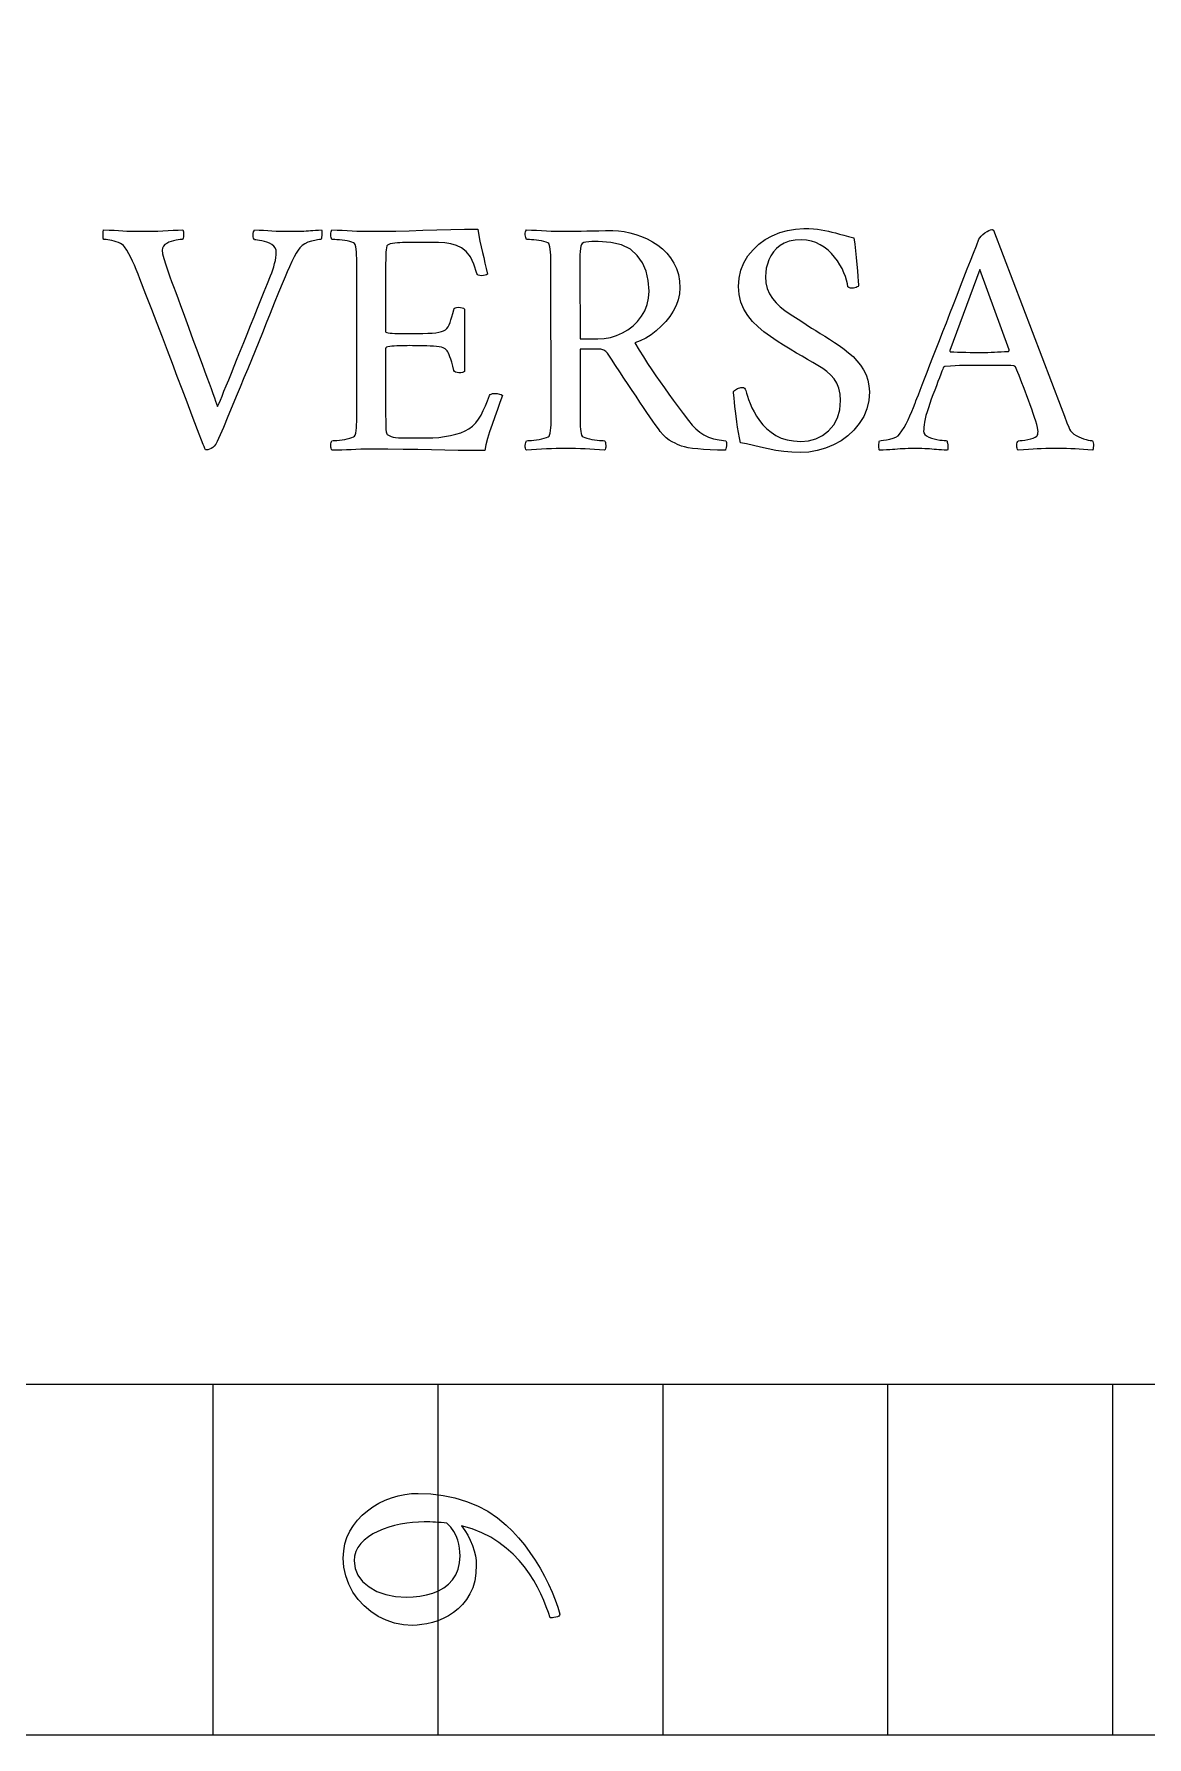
# Model space of a CAD drawing. Header units: millimetres. Extents: x -36.5 to 36.5, y -36.5 to 45.4.
# Drawn here: x -10.77 to -1.57, y -22.3 to -8.23 of the extents above; entities that cross this region are included whole.
import ezdxf

# ---------------------------------------------------------------- set-up
doc = ezdxf.new("R2010")
doc.units = ezdxf.units.MM
for name, color, linetype in [('CUT_OUTER', 1, 'Continuous'), ('ENGRAVE', 7, 'Continuous'), ('TEXT', 5, 'Continuous')]:
    doc.layers.add(name, color=color, linetype=linetype)

msp = doc.modelspace()

# ---------------------------------------------------------------- linework, layer by layer
at = {"layer": 'CUT_OUTER'}
msp.add_arc((0.0001, -0.0001), 36.4999, 179.09243, 4.21888, dxfattribs=at)
at = {"layer": 'ENGRAVE'}
for points in [[(-22.2836, 0), (-22.2836, -22.2836), (22.2836, -22.2836), (22.2836, 0)], [(-19.3867, 0), (-19.3867, -19.3867), (19.3867, -19.3867), (19.3867, 0)], [(-9.2848, -22.2836), (-9.2848, -19.3867)], [(-7.4279, -22.2836), (-7.4279, -19.3867)], [(-5.5709, -22.2836), (-5.5709, -19.3867)], [(-3.7139, -22.2836), (-3.7139, -19.3867)], [(-1.857, -22.2836), (-1.857, -19.3867)]]:
    msp.add_lwpolyline(points, dxfattribs=at)
for radius in [35.77, 35.77, 34.72, 32.77, 32.77]:
    msp.add_circle((0, 0), radius, dxfattribs=at)
at = {"layer": 'TEXT'}
for points in [[(-4.408, -9.841), (-4.3664, -9.8416), (-4.3284, -9.8435), (-4.2942, -9.8465), (-4.2636, -9.8508), (-4.2347, -9.8562), (-4.2054, -9.8624), (-4.1758, -9.8695), (-4.1459, -9.8775), (-4.1139, -9.8862), (-4.0782, -9.8957), (-4.0389, -9.9058), (-3.9959, -9.9167), (-3.9879, -9.9704), (-3.9808, -10.025), (-3.9746, -10.0804), (-3.9692, -10.1368), (-3.9648, -10.19), (-3.9612, -10.2359), (-3.9585, -10.2748), (-3.9566, -10.3064), (-3.9568, -10.313), (-3.9601, -10.3186), (-3.9666, -10.3235), (-3.9763, -10.3274), (-3.9869, -10.3305), (-3.9966, -10.3327), (-4.0052, -10.334), (-4.0127, -10.3344), (-4.022, -10.3337), (-4.0302, -10.3316), (-4.0374, -10.3281), (-4.0435, -10.3232), (-4.0477, -10.2969), (-4.0548, -10.2685), (-4.0646, -10.238), (-4.0772, -10.2055), (-4.0925, -10.1722), (-4.1105, -10.1396), (-4.1311, -10.1077), (-4.1543, -10.0765), (-4.18, -10.047), (-4.2082, -10.0201), (-4.2389, -9.9958), (-4.272, -9.9742), (-4.3075, -9.9564), (-4.3453, -9.9437), (-4.3853, -9.9361), (-4.4276, -9.9335), (-4.4807, -9.9365), (-4.5278, -9.9454), (-4.569, -9.9603), (-4.6042, -9.9812), (-4.6342, -10.0064), (-4.6596, -10.0344), (-4.6804, -10.0653), (-4.6967, -10.0989), (-4.709, -10.1338), (-4.7178, -10.1683), (-4.723, -10.2025), (-4.7248, -10.2363), (-4.7212, -10.2887), (-4.7104, -10.3365), (-4.6924, -10.3798), (-4.6673, -10.4185), (-4.6366, -10.4539), (-4.6021, -10.4872), (-4.5637, -10.5184), (-4.5215, -10.5475), (-4.4773, -10.5757), (-4.4329, -10.6042), (-4.3883, -10.6332), (-4.3435, -10.6624), (-4.309, -10.684), (-4.2727, -10.7066), (-4.2347, -10.7302), (-4.1949, -10.7549), (-4.1546, -10.7809), (-4.115, -10.8082), (-4.0761, -10.8369), (-4.0379, -10.8671), (-4.0018, -10.899), (-3.9692, -10.9333), (-3.9402, -10.9698), (-3.9146, -11.0086), (-3.8937, -11.0499), (-3.8788, -11.0938), (-3.8699, -11.1403), (-3.8669, -11.1895), (-3.8721, -11.2616), (-3.8876, -11.3293), (-3.9134, -11.3926), (-3.9496, -11.4516), (-3.994, -11.5052), (-4.0442, -11.5525), (-4.1005, -11.5935), (-4.1627, -11.6282), (-4.2288, -11.6558), (-4.2969, -11.6755), (-4.3669, -11.6873), (-4.4388, -11.6913), (-4.5069, -11.6893), (-4.5737, -11.6836), (-4.6394, -11.6739), (-4.7037, -11.6604), (-4.7659, -11.6457), (-4.8246, -11.6324), (-4.8801, -11.6205), (-4.9322, -11.61), (-4.9404, -11.5686), (-4.948, -11.5259), (-4.9551, -11.4817), (-4.9617, -11.4362), (-4.9676, -11.3913), (-4.9729, -11.3493), (-4.9774, -11.31), (-4.9813, -11.2736), (-4.9843, -11.2418), (-4.9865, -11.2168), (-4.9879, -11.1984), (-4.9883, -11.1867), (-4.981, -11.1799), (-4.9732, -11.1737), (-4.9649, -11.168), (-4.9561, -11.1628), (-4.9469, -11.1585), (-4.9375, -11.1555), (-4.9279, -11.1536), (-4.9182, -11.153), (-4.9068, -11.1546), (-4.8979, -11.1593), (-4.8914, -11.1672), (-4.8874, -11.1782), (-4.882, -11.1997), (-4.8744, -11.2249), (-4.8645, -11.2537), (-4.8523, -11.2862), (-4.8374, -11.3208), (-4.8194, -11.3559), (-4.7982, -11.3916), (-4.7738, -11.4277), (-4.746, -11.4627), (-4.7143, -11.4947), (-4.6787, -11.5237), (-4.6393, -11.5497), (-4.5954, -11.5712), (-4.5464, -11.5865), (-4.4923, -11.5957), (-4.4332, -11.5988), (-4.3694, -11.5932), (-4.3099, -11.5767), (-4.2545, -11.5491), (-4.2033, -11.5104), (-4.1604, -11.4618), (-4.1297, -11.4043), (-4.1113, -11.3378), (-4.1052, -11.2623), (-4.1085, -11.208), (-4.1182, -11.16), (-4.1344, -11.1183), (-4.1571, -11.0829), (-4.1849, -11.0517), (-4.2167, -11.0227), (-4.2522, -10.9957), (-4.2916, -10.9708), (-4.3338, -10.9466), (-4.3775, -10.9217), (-4.4228, -10.8962), (-4.4697, -10.8699), (-4.522, -10.8382), (-4.5751, -10.805), (-4.6292, -10.7703), (-4.6841, -10.7339), (-4.7373, -10.6951), (-4.7861, -10.653), (-4.8305, -10.6075), (-4.8705, -10.5587), (-4.9037, -10.5059), (-4.9273, -10.4487), (-4.9415, -10.3868), (-4.9462, -10.3204), (-4.9414, -10.2499), (-4.927, -10.1841), (-4.9029, -10.123), (-4.8691, -10.0667), (-4.8277, -10.0158), (-4.7805, -9.971), (-4.7275, -9.9324), (-4.6687, -9.8999), (-4.6062, -9.8741), (-4.5418, -9.8557), (-4.4758, -9.8447), (-4.408, -9.841)], [(-9.8747, -9.8634), (-9.8301, -9.8632), (-9.7863, -9.8624), (-9.7432, -9.8611), (-9.7008, -9.8592), (-9.659, -9.8572), (-9.6174, -9.8554), (-9.5763, -9.8537), (-9.5354, -9.8522), (-9.5331, -9.8591), (-9.5316, -9.8687), (-9.531, -9.8809), (-9.5312, -9.8957), (-9.5324, -9.91), (-9.5344, -9.9206), (-9.5373, -9.9275), (-9.541, -9.9307), (-9.5485, -9.9312), (-9.5596, -9.9325), (-9.5744, -9.9347), (-9.5929, -9.9377), (-9.613, -9.9419), (-9.6325, -9.9475), (-9.6515, -9.9546), (-9.67, -9.963), (-9.6859, -9.9734), (-9.6973, -9.9864), (-9.7042, -10.0021), (-9.7064, -10.0204), (-9.7033, -10.0488), (-9.6938, -10.0891), (-9.6781, -10.1413), (-9.656, -10.2055), (-9.6438, -10.2388), (-9.6297, -10.2773), (-9.6137, -10.3208), (-9.5957, -10.3695), (-9.5764, -10.4219), (-9.5561, -10.477), (-9.535, -10.5348), (-9.513, -10.5951), (-9.4905, -10.6568), (-9.4678, -10.7185), (-9.4449, -10.7802), (-9.4219, -10.8418), (-9.3993, -10.9023), (-9.3777, -10.9603), (-9.3572, -11.0158), (-9.3378, -11.0689), (-9.3198, -11.1184), (-9.3035, -11.1632), (-9.2889, -11.2032), (-9.2761, -11.2385), (-9.2655, -11.2677), (-9.2576, -11.2893), (-9.2522, -11.3034), (-9.2495, -11.31), (-9.2451, -11.3005), (-9.2376, -11.283), (-9.2269, -11.2577), (-9.213, -11.2245), (-9.1967, -11.1848), (-9.1784, -11.14), (-9.1581, -11.0902), (-9.136, -11.0353), (-9.1122, -10.9763), (-9.0872, -10.9144), (-9.061, -10.8495), (-9.0336, -10.7816), (-9.0055, -10.7119), (-8.9772, -10.6417), (-8.9487, -10.571), (-8.9201, -10.4998), (-8.8918, -10.4294), (-8.8644, -10.361), (-8.8378, -10.2948), (-8.8122, -10.2307), (-8.8027, -10.2065), (-8.7939, -10.1816), (-8.7859, -10.156), (-8.7785, -10.1298), (-8.7724, -10.1042), (-8.768, -10.0807), (-8.7654, -10.0593), (-8.7645, -10.0401), (-8.7669, -10.019), (-8.774, -10.0008), (-8.7858, -9.9854), (-8.8023, -9.9728), (-8.8216, -9.9624), (-8.8416, -9.9539), (-8.8623, -9.947), (-8.8836, -9.9419), (-8.9037, -9.9383), (-8.9204, -9.9356), (-8.9338, -9.9341), (-8.9439, -9.9335), (-8.9488, -9.9291), (-8.9523, -9.9213), (-8.9544, -9.9101), (-8.9551, -9.8957), (-8.9544, -9.8809), (-8.9523, -9.8687), (-8.9488, -9.8591), (-8.9439, -9.8522), (-8.9066, -9.8537), (-8.8703, -9.8554), (-8.8351, -9.8572), (-8.8009, -9.8592), (-8.7668, -9.8611), (-8.7316, -9.8624), (-8.6953, -9.8632), (-8.658, -9.8634), (-8.6274, -9.8634), (-8.6001, -9.8631), (-8.5762, -9.8627), (-8.5556, -9.862), (-8.5368, -9.8613), (-8.5181, -9.8603), (-8.4997, -9.8591), (-8.4814, -9.8578), (-8.4621, -9.8564), (-8.4407, -9.855), (-8.4172, -9.8536), (-8.3916, -9.8522), (-8.3894, -9.8592), (-8.3881, -9.869), (-8.388, -9.8817), (-8.3888, -9.8971), (-8.3904, -9.9118), (-8.3923, -9.9223), (-8.3946, -9.9286), (-8.3973, -9.9307), (-8.4084, -9.9316), (-8.4249, -9.9342), (-8.4469, -9.9386), (-8.4743, -9.9447), (-8.503, -9.9535), (-8.5287, -9.9658), (-8.5514, -9.9815), (-8.5711, -10.0008), (-8.5846, -10.0184), (-8.6001, -10.0432), (-8.6176, -10.0752), (-8.6369, -10.1143), (-8.6567, -10.1567), (-8.6751, -10.1981), (-8.6924, -10.2387), (-8.7084, -10.2783), (-8.7455, -10.3703), (-8.781, -10.4585), (-8.8149, -10.5427), (-8.8472, -10.6232), (-8.8786, -10.701), (-8.9096, -10.7774), (-8.9402, -10.8523), (-8.9706, -10.9259), (-9.001, -10.9995), (-9.0319, -11.0745), (-9.0633, -11.1509), (-9.0953, -11.2287), (-9.1286, -11.3093), (-9.164, -11.3941), (-9.2015, -11.4831), (-9.2411, -11.5763), (-9.2526, -11.6009), (-9.2646, -11.6212), (-9.2771, -11.6373), (-9.2901, -11.6492), (-9.3035, -11.6578), (-9.3171, -11.6639), (-9.3309, -11.6676), (-9.3448, -11.6688), (-9.3488, -11.6677), (-9.3525, -11.6643), (-9.3558, -11.6586), (-9.3588, -11.6506), (-9.3616, -11.6421), (-9.3644, -11.6349), (-9.3672, -11.6288), (-9.37, -11.624), (-9.4155, -11.5041), (-9.4594, -11.3882), (-9.5017, -11.2763), (-9.5424, -11.1684), (-9.5826, -11.0622), (-9.623, -10.955), (-9.6639, -10.847), (-9.705, -10.7381), (-9.7477, -10.626), (-9.793, -10.5082), (-9.8409, -10.3849), (-9.8915, -10.2559), (-9.9068, -10.2163), (-9.922, -10.1788), (-9.9369, -10.1434), (-9.9517, -10.1101), (-9.9669, -10.0786), (-9.9829, -10.0485), (-9.9998, -10.0197), (-10.0176, -9.9924), (-10.026, -9.9817), (-10.0373, -9.9721), (-10.0513, -9.9635), (-10.0681, -9.956), (-10.0862, -9.9495), (-10.1042, -9.944), (-10.122, -9.9397), (-10.1396, -9.9363), (-10.156, -9.9339), (-10.1701, -9.9321), (-10.1819, -9.9311), (-10.1914, -9.9307), (-10.1927, -9.9284), (-10.1935, -9.9213), (-10.1941, -9.9094), (-10.1942, -9.8929), (-10.1941, -9.8761), (-10.1935, -9.8638), (-10.1927, -9.8558), (-10.1914, -9.8522), (-10.1458, -9.8537), (-10.1042, -9.8554), (-10.0666, -9.8572), (-10.033, -9.8592), (-9.9995, -9.8611), (-9.9619, -9.8624), (-9.9203, -9.8632), (-9.8747, -9.8634)], [(-7.9795, -9.8634), (-7.8804, -9.8629), (-7.7763, -9.8613), (-7.6673, -9.8587), (-7.5534, -9.855), (-7.4378, -9.8514), (-7.3235, -9.8487), (-7.2107, -9.8471), (-7.0993, -9.8466), (-7.0917, -9.8974), (-7.0831, -9.9461), (-7.0735, -9.9927), (-7.0628, -10.0373), (-7.0518, -10.0811), (-7.0411, -10.1256), (-7.0308, -10.1708), (-7.0208, -10.2167), (-7.029, -10.2228), (-7.0397, -10.2272), (-7.0528, -10.2298), (-7.0684, -10.2307), (-7.0845, -10.2295), (-7.0965, -10.2258), (-7.1042, -10.2196), (-7.1077, -10.2111), (-7.1324, -10.1359), (-7.1616, -10.0758), (-7.1955, -10.0308), (-7.2338, -10.0008), (-7.2762, -9.9812), (-7.3221, -9.9672), (-7.3715, -9.9588), (-7.4245, -9.956), (-7.66, -9.956), (-7.6701, -9.956), (-7.6838, -9.9563), (-7.701, -9.9567), (-7.7216, -9.9574), (-7.7437, -9.9583), (-7.7651, -9.9598), (-7.7858, -9.9618), (-7.8057, -9.9644), (-7.8233, -9.9677), (-7.8366, -9.9721), (-7.8457, -9.9775), (-7.8506, -9.984), (-7.8544, -9.9991), (-7.8572, -10.0162), (-7.8593, -10.0355), (-7.8604, -10.0569), (-7.861, -10.0795), (-7.8614, -10.1024), (-7.8617, -10.1257), (-7.8618, -10.1494), (-7.8618, -10.1587), (-7.8618, -10.1669), (-7.8618, -10.1741), (-7.8618, -10.1802), (-7.8618, -10.6904), (-7.8595, -10.6955), (-7.8527, -10.6996), (-7.8413, -10.7025), (-7.8254, -10.7045), (-7.8066, -10.7057), (-7.7868, -10.7066), (-7.766, -10.7071), (-7.7441, -10.7073), (-7.6011, -10.7073), (-7.5547, -10.7069), (-7.5138, -10.7059), (-7.4783, -10.7041), (-7.4483, -10.7017), (-7.4228, -10.698), (-7.401, -10.6926), (-7.3829, -10.6854), (-7.3684, -10.6764), (-7.3565, -10.6654), (-7.346, -10.6519), (-7.3369, -10.636), (-7.3291, -10.6176), (-7.322, -10.5962), (-7.3144, -10.5713), (-7.3065, -10.5429), (-7.2983, -10.511), (-7.2948, -10.5024), (-7.2871, -10.4963), (-7.2752, -10.4926), (-7.2591, -10.4914), (-7.2435, -10.4923), (-7.2303, -10.4949), (-7.2196, -10.4993), (-7.2114, -10.5054), (-7.2114, -11.0213), (-7.2184, -11.0262), (-7.2282, -11.0297), (-7.2408, -11.0318), (-7.2563, -11.0325), (-7.2715, -11.0312), (-7.2836, -11.0276), (-7.2925, -11.0214), (-7.2983, -11.0128), (-7.3077, -10.9763), (-7.3162, -10.9452), (-7.3238, -10.9195), (-7.3305, -10.8993), (-7.3367, -10.8832), (-7.3425, -10.8699), (-7.3479, -10.8594), (-7.353, -10.8516), (-7.3581, -10.8456), (-7.3638, -10.8401), (-7.3701, -10.8351), (-7.3768, -10.8306), (-7.3861, -10.8255), (-7.3999, -10.8212), (-7.4183, -10.8177), (-7.4413, -10.8152), (-7.4671, -10.8133), (-7.4942, -10.8117), (-7.5225, -10.8105), (-7.552, -10.8096), (-7.5817, -10.809), (-7.6105, -10.8085), (-7.6385, -10.8083), (-7.6656, -10.8082), (-7.6844, -10.8083), (-7.7045, -10.8085), (-7.7257, -10.809), (-7.7483, -10.8096), (-7.7706, -10.8105), (-7.7914, -10.8117), (-7.8105, -10.8133), (-7.8282, -10.8152), (-7.8429, -10.8179), (-7.8534, -10.8219), (-7.8597, -10.827), (-7.8618, -10.8334), (-7.8618, -11.3549), (-7.8618, -11.358), (-7.8618, -11.3619), (-7.8618, -11.3664), (-7.8618, -11.3717), (-7.8617, -11.3927), (-7.8614, -11.4165), (-7.861, -11.4432), (-7.8604, -11.4726), (-7.8591, -11.5001), (-7.8565, -11.521), (-7.8528, -11.5352), (-7.8478, -11.5427), (-7.833, -11.5515), (-7.8166, -11.5585), (-7.7986, -11.5635), (-7.7791, -11.5665), (-7.7559, -11.5684), (-7.7269, -11.5697), (-7.6921, -11.5705), (-7.6515, -11.5707), (-7.5198, -11.5707), (-7.4709, -11.5695), (-7.4224, -11.5658), (-7.3742, -11.5597), (-7.3263, -11.5511), (-7.2811, -11.5402), (-7.2408, -11.5273), (-7.2054, -11.5122), (-7.175, -11.495), (-7.1445, -11.4732), (-7.1175, -11.447), (-7.094, -11.4164), (-7.074, -11.3815), (-7.056, -11.3436), (-7.0383, -11.304), (-7.0209, -11.263), (-7.004, -11.2203), (-6.9994, -11.2129), (-6.9913, -11.2077), (-6.9798, -11.2045), (-6.9647, -11.2035), (-6.9416, -11.2045), (-6.9227, -11.2077), (-6.9079, -11.2129), (-6.8974, -11.2203), (-6.9175, -11.2772), (-6.9384, -11.3359), (-6.9602, -11.3964), (-6.9829, -11.4586), (-7.004, -11.5194), (-7.0211, -11.5756), (-7.0342, -11.6273), (-7.0432, -11.6744), (-7.1538, -11.6741), (-7.264, -11.673), (-7.3738, -11.6713), (-7.4833, -11.6688), (-7.5962, -11.6664), (-7.716, -11.6646), (-7.8429, -11.6636), (-7.9767, -11.6632), (-8.0232, -11.6635), (-8.0671, -11.6643), (-8.1087, -11.6656), (-8.1477, -11.6674), (-8.1859, -11.6693), (-8.2248, -11.6706), (-8.2644, -11.6714), (-8.3047, -11.6716), (-8.3096, -11.665), (-8.3128, -11.6562), (-8.3145, -11.6454), (-8.3146, -11.6324), (-8.3134, -11.6194), (-8.3114, -11.6086), (-8.3085, -11.5998), (-8.3047, -11.5932), (-8.2946, -11.5929), (-8.2809, -11.5921), (-8.2637, -11.5908), (-8.2431, -11.5889), (-8.2209, -11.5864), (-8.1993, -11.583), (-8.1781, -11.5787), (-8.1576, -11.5735), (-8.1396, -11.5677), (-8.1264, -11.5616), (-8.1179, -11.5551), (-8.1141, -11.5483), (-8.1091, -11.5302), (-8.1053, -11.5097), (-8.1028, -11.4868), (-8.1015, -11.4614), (-8.1009, -11.4342), (-8.1004, -11.406), (-8.1002, -11.3768), (-8.1001, -11.3464), (-8.1001, -10.1774), (-8.1002, -10.147), (-8.1004, -10.1175), (-8.1009, -10.0889), (-8.1015, -10.0611), (-8.1028, -10.0351), (-8.1053, -10.0117), (-8.1091, -9.9909), (-8.1141, -9.9728), (-8.1179, -9.9649), (-8.1264, -9.9581), (-8.1396, -9.9523), (-8.1576, -9.9475), (-8.1781, -9.9436), (-8.1993, -9.9402), (-8.2209, -9.9373), (-8.2431, -9.9349), (-8.2637, -9.9331), (-8.2809, -9.9318), (-8.2946, -9.931), (-8.3047, -9.9307), (-8.3085, -9.9241), (-8.3114, -9.9153), (-8.3134, -9.9044), (-8.3146, -9.8915), (-8.3145, -9.8785), (-8.3128, -9.8676), (-8.3096, -9.8589), (-8.3047, -9.8522), (-8.2629, -9.8537), (-8.2213, -9.8554), (-8.1802, -9.8572), (-8.1393, -9.8592), (-8.0989, -9.8611), (-8.0587, -9.8624), (-8.019, -9.8632), (-7.9795, -9.8634)], [(-5.9863, -9.8578), (-5.9397, -9.8598), (-5.8924, -9.8655), (-5.8444, -9.8752), (-5.7957, -9.8887), (-5.7476, -9.9058), (-5.7014, -9.9265), (-5.6572, -9.9507), (-5.6149, -9.9784), (-5.5755, -10.0097), (-5.5402, -10.0446), (-5.5089, -10.0832), (-5.4817, -10.1256), (-5.4596, -10.1716), (-5.4438, -10.2212), (-5.4344, -10.2746), (-5.4312, -10.3316), (-5.4346, -10.3803), (-5.4449, -10.4283), (-5.462, -10.4756), (-5.4859, -10.5222), (-5.5152, -10.5671), (-5.5483, -10.6092), (-5.5852, -10.6484), (-5.6261, -10.6848), (-5.6693, -10.7174), (-5.7133, -10.7451), (-5.7583, -10.7679), (-5.8041, -10.7858), (-5.768, -10.8448), (-5.7326, -10.9014), (-5.6979, -10.9555), (-5.6639, -11.0072), (-5.6299, -11.0576), (-5.5952, -11.1078), (-5.5598, -11.1578), (-5.5237, -11.2077), (-5.4862, -11.2588), (-5.4467, -11.3125), (-5.405, -11.3688), (-5.3611, -11.4277), (-5.3311, -11.4645), (-5.2998, -11.4964), (-5.2673, -11.5234), (-5.2336, -11.5455), (-5.1965, -11.5632), (-5.154, -11.577), (-5.1061, -11.587), (-5.0528, -11.5932), (-5.0482, -11.6), (-5.0458, -11.6093), (-5.0454, -11.621), (-5.0472, -11.6352), (-5.0498, -11.649), (-5.0521, -11.6597), (-5.054, -11.6673), (-5.0556, -11.6716), (-5.1214, -11.671), (-5.1814, -11.6692), (-5.2356, -11.6661), (-5.2841, -11.6618), (-5.3265, -11.6567), (-5.3629, -11.651), (-5.3931, -11.6448), (-5.4172, -11.638), (-5.4326, -11.6316), (-5.4509, -11.6236), (-5.4719, -11.6141), (-5.4957, -11.603), (-5.5208, -11.5887), (-5.5455, -11.5697), (-5.5698, -11.5459), (-5.5938, -11.5175), (-5.604, -11.5036), (-5.6177, -11.4845), (-5.6348, -11.4602), (-5.6555, -11.4306), (-5.679, -11.3966), (-5.7046, -11.3591), (-5.7322, -11.3181), (-5.762, -11.2736), (-5.7934, -11.2265), (-5.8258, -11.1779), (-5.8593, -11.1277), (-5.8938, -11.0759), (-5.9285, -11.0236), (-5.9625, -10.9718), (-5.9958, -10.9206), (-6.0284, -10.8699), (-6.042, -10.8552), (-6.0606, -10.8446), (-6.0841, -10.8383), (-6.1125, -10.8362), (-6.2554, -10.8362), (-6.2554, -11.3464), (-6.2554, -11.3507), (-6.2554, -11.3549), (-6.2554, -11.3591), (-6.2554, -11.3633), (-6.2554, -11.3675), (-6.2554, -11.3717), (-6.2554, -11.3759), (-6.2554, -11.3801), (-6.2554, -11.4061), (-6.2551, -11.4309), (-6.2546, -11.4545), (-6.254, -11.4768), (-6.2529, -11.4976), (-6.2509, -11.5164), (-6.248, -11.5333), (-6.2442, -11.5483), (-6.2393, -11.5551), (-6.2302, -11.5616), (-6.2169, -11.5677), (-6.1994, -11.5735), (-6.1794, -11.5787), (-6.1587, -11.583), (-6.1373, -11.5864), (-6.1153, -11.5889), (-6.0946, -11.5908), (-6.0774, -11.5921), (-6.0638, -11.5929), (-6.0536, -11.5932), (-6.0498, -11.5998), (-6.0469, -11.6086), (-6.0449, -11.6194), (-6.0438, -11.6324), (-6.0439, -11.6454), (-6.0455, -11.6562), (-6.0488, -11.665), (-6.0536, -11.6716), (-6.0952, -11.6689), (-6.1359, -11.6664), (-6.1758, -11.664), (-6.2148, -11.6618), (-6.2536, -11.66), (-6.2929, -11.6587), (-6.3328, -11.6579), (-6.3732, -11.6576), (-6.4126, -11.6579), (-6.4524, -11.6587), (-6.4925, -11.66), (-6.533, -11.6618), (-6.5738, -11.664), (-6.615, -11.6664), (-6.6565, -11.6689), (-6.6984, -11.6716), (-6.7032, -11.665), (-6.7064, -11.6562), (-6.7081, -11.6454), (-6.7082, -11.6324), (-6.7071, -11.6194), (-6.705, -11.6086), (-6.7021, -11.5998), (-6.6984, -11.5932), (-6.6882, -11.5929), (-6.6745, -11.5921), (-6.6574, -11.5908), (-6.6367, -11.5889), (-6.6145, -11.5864), (-6.5929, -11.583), (-6.5718, -11.5787), (-6.5512, -11.5735), (-6.5332, -11.5677), (-6.52, -11.5616), (-6.5115, -11.5551), (-6.5077, -11.5483), (-6.5028, -11.5302), (-6.499, -11.5097), (-6.4964, -11.4868), (-6.4951, -11.4614), (-6.4945, -11.4342), (-6.4941, -11.406), (-6.4938, -11.3768), (-6.4937, -11.3464), (-6.4965, -10.1774), (-6.4966, -10.147), (-6.4969, -10.1175), (-6.4973, -10.0889), (-6.4979, -10.0611), (-6.4992, -10.0351), (-6.5018, -10.0117), (-6.5056, -9.9909), (-6.5105, -9.9728), (-6.5143, -9.9649), (-6.5228, -9.9581), (-6.536, -9.9523), (-6.554, -9.9475), (-6.5745, -9.9436), (-6.5954, -9.9402), (-6.6166, -9.9373), (-6.6381, -9.9349), (-6.6582, -9.9331), (-6.6749, -9.9318), (-6.6883, -9.931), (-6.6984, -9.9307), (-6.7021, -9.9241), (-6.705, -9.9153), (-6.7071, -9.9044), (-6.7082, -9.8915), (-6.7081, -9.8785), (-6.7064, -9.8676), (-6.7032, -9.8589), (-6.6984, -9.8522), (-6.6566, -9.8537), (-6.6153, -9.8554), (-6.5746, -9.8572), (-6.5344, -9.8592), (-6.4945, -9.8611), (-6.4548, -9.8624), (-6.4153, -9.8632), (-6.376, -9.8634), (-6.3345, -9.8633), (-6.2915, -9.8627), (-6.2469, -9.8619), (-6.2008, -9.8606), (-6.1521, -9.8594), (-6.1002, -9.8585), (-6.0449, -9.858), (-5.9863, -9.8578)], [(-5.6863, -10.3568), (-5.6924, -10.2712), (-5.7105, -10.1935), (-5.7407, -10.124), (-5.7831, -10.0625), (-5.8396, -10.0122), (-5.9124, -9.9763), (-6.0015, -9.9547), (-6.1069, -9.9475), (-6.1211, -9.9477), (-6.1387, -9.9482), (-6.1597, -9.9491), (-6.184, -9.9503), (-6.2072, -9.9528), (-6.225, -9.9574), (-6.2373, -9.964), (-6.2442, -9.9728), (-6.2492, -9.9876), (-6.253, -10.0068), (-6.2555, -10.0303), (-6.2568, -10.0583), (-6.2575, -10.0885), (-6.2579, -10.1189), (-6.2582, -10.1495), (-6.2582, -10.1802), (-6.2554, -10.7521), (-6.1097, -10.7521), (-6.057, -10.7491), (-6.0056, -10.7399), (-5.9554, -10.7245), (-5.9064, -10.7031), (-5.8602, -10.6761), (-5.8185, -10.6442), (-5.781, -10.6074), (-5.748, -10.5657), (-5.721, -10.5195), (-5.7018, -10.4693), (-5.6902, -10.4151), (-5.6863, -10.3568)], [(-3.4885, -11.282), (-3.4868, -11.2777), (-3.4818, -11.2648), (-3.4735, -11.2433), (-3.4618, -11.2133), (-3.4474, -11.1759), (-3.4306, -11.1323), (-3.4116, -11.0827), (-3.3903, -11.0269), (-3.3671, -10.9663), (-3.3423, -10.9025), (-3.316, -10.8353), (-3.288, -10.7647), (-3.2592, -10.692), (-3.2302, -10.6183), (-3.201, -10.5434), (-3.1717, -10.4676), (-3.1425, -10.392), (-3.1139, -10.3179), (-3.0857, -10.2455), (-3.0581, -10.1746), (-3.0316, -10.1066), (-3.0066, -10.0429), (-2.9832, -9.9833), (-2.9614, -9.9279), (-2.9541, -9.9164), (-2.9435, -9.9041), (-2.9296, -9.8911), (-2.9124, -9.8775), (-2.8946, -9.8652), (-2.8791, -9.8564), (-2.8658, -9.8512), (-2.8549, -9.8494), (-2.8523, -9.8495), (-2.8503, -9.8498), (-2.8488, -9.8502), (-2.8479, -9.8508), (-2.8469, -9.8516), (-2.8454, -9.8526), (-2.8434, -9.8537), (-2.8409, -9.855), (-2.283, -11.3184), (-2.2555, -11.3906), (-2.2346, -11.4446), (-2.2204, -11.4803), (-2.2129, -11.4978), (-2.2042, -11.5127), (-2.1922, -11.5266), (-2.1769, -11.5394), (-2.1582, -11.5511), (-2.1379, -11.5615), (-2.1176, -11.5704), (-2.0973, -11.5776), (-2.0769, -11.5833), (-2.0585, -11.5876), (-2.0436, -11.5907), (-2.0325, -11.5925), (-2.0251, -11.5932), (-2.0203, -11.6011), (-2.0174, -11.611), (-2.0161, -11.6228), (-2.0167, -11.6366), (-2.0181, -11.6498), (-2.0195, -11.6601), (-2.0209, -11.6674), (-2.0223, -11.6716), (-2.0619, -11.6689), (-2.0994, -11.6664), (-2.1348, -11.664), (-2.1681, -11.6618), (-2.2019, -11.66), (-2.2388, -11.6587), (-2.279, -11.6579), (-2.3222, -11.6576), (-2.3679, -11.6579), (-2.4095, -11.6587), (-2.4471, -11.66), (-2.4806, -11.6618), (-2.5142, -11.664), (-2.5518, -11.6664), (-2.5934, -11.6689), (-2.639, -11.6716), (-2.6438, -11.665), (-2.6471, -11.6562), (-2.6487, -11.6454), (-2.6488, -11.6324), (-2.6475, -11.6194), (-2.645, -11.6086), (-2.6412, -11.5998), (-2.6362, -11.5932), (-2.6219, -11.5925), (-2.604, -11.5907), (-2.5826, -11.5876), (-2.5577, -11.5833), (-2.5332, -11.578), (-2.5129, -11.5718), (-2.4968, -11.5647), (-2.4848, -11.5567), (-2.4799, -11.55), (-2.4764, -11.5413), (-2.4743, -11.5304), (-2.4736, -11.5175), (-2.4748, -11.5027), (-2.4782, -11.4835), (-2.4839, -11.4599), (-2.4918, -11.432), (-2.5016, -11.4009), (-2.5125, -11.3678), (-2.5247, -11.3329), (-2.5381, -11.296), (-2.5521, -11.2584), (-2.5661, -11.2213), (-2.5802, -11.1848), (-2.5942, -11.1488), (-2.6076, -11.1146), (-2.6198, -11.0836), (-2.6307, -11.0558), (-2.6404, -11.0311), (-2.6484, -11.0108), (-2.6541, -10.9964), (-2.6575, -10.9877), (-2.6586, -10.9848), (-2.659, -10.9845), (-2.6601, -10.9834), (-2.6618, -10.9817), (-2.6643, -10.9792), (-2.6671, -10.9767), (-2.6699, -10.975), (-2.6727, -10.9739), (-2.6755, -10.9736), (-2.6977, -10.9724), (-2.7224, -10.9715), (-2.7496, -10.971), (-2.7792, -10.9708), (-2.8095, -10.9708), (-2.8388, -10.9708), (-2.867, -10.9708), (-2.8941, -10.9708), (-2.9011, -10.9708), (-2.9082, -10.9708), (-2.9152, -10.9708), (-2.9222, -10.9708), (-2.929, -10.9708), (-2.9355, -10.9708), (-2.9416, -10.9708), (-2.9474, -10.9708), (-2.9879, -10.9709), (-3.0252, -10.9711), (-3.0594, -10.9716), (-3.0904, -10.9722), (-3.1219, -10.9732), (-3.1577, -10.9746), (-3.1976, -10.9767), (-3.2418, -10.9792), (-3.2433, -10.9795), (-3.2453, -10.9803), (-3.2475, -10.9816), (-3.2502, -10.9834), (-3.2526, -10.9852), (-3.2544, -10.9866), (-3.2554, -10.9873), (-3.2558, -10.9876), (-3.2571, -10.9911), (-3.261, -11.0016), (-3.2676, -11.0192), (-3.2768, -11.0437), (-3.2878, -11.073), (-3.2999, -11.105), (-3.3131, -11.1396), (-3.3273, -11.1768), (-3.3415, -11.2148), (-3.3549, -11.2515), (-3.3675, -11.287), (-3.3791, -11.3212), (-3.3906, -11.3549), (-3.3998, -11.3857), (-3.4067, -11.4137), (-3.4114, -11.439), (-3.4144, -11.4616), (-3.4166, -11.4817), (-3.4179, -11.4994), (-3.4184, -11.5147), (-3.4157, -11.5293), (-3.4075, -11.5423), (-3.3939, -11.5538), (-3.3749, -11.5637), (-3.353, -11.572), (-3.3308, -11.5788), (-3.3082, -11.584), (-3.2852, -11.5875), (-3.2643, -11.59), (-3.2477, -11.5917), (-3.2355, -11.5928), (-3.2277, -11.5932), (-3.2251, -11.5974), (-3.2228, -11.6047), (-3.2209, -11.615), (-3.2193, -11.6282), (-3.2185, -11.6419), (-3.2186, -11.6538), (-3.2199, -11.6637), (-3.2221, -11.6716), (-3.2478, -11.6702), (-3.2715, -11.6688), (-3.2934, -11.6674), (-3.3132, -11.666), (-3.3322, -11.6646), (-3.3511, -11.6632), (-3.37, -11.6618), (-3.3889, -11.6604), (-3.4094, -11.6592), (-3.4327, -11.6583), (-3.4591, -11.6578), (-3.4885, -11.6576), (-3.5181, -11.6578), (-3.5452, -11.6583), (-3.5699, -11.6592), (-3.5922, -11.6604), (-3.6132, -11.6618), (-3.6342, -11.6632), (-3.6553, -11.6646), (-3.6763, -11.666), (-3.6987, -11.6674), (-3.7239, -11.6688), (-3.752, -11.6702), (-3.7828, -11.6716), (-3.7853, -11.6674), (-3.787, -11.6601), (-3.7881, -11.6498), (-3.7884, -11.6366), (-3.7881, -11.6228), (-3.787, -11.611), (-3.7853, -11.6011), (-3.7828, -11.5932), (-3.768, -11.5924), (-3.7488, -11.59), (-3.7253, -11.5861), (-3.6973, -11.5805), (-3.6697, -11.5733), (-3.6472, -11.5641), (-3.6298, -11.5529), (-3.6174, -11.5399), (-3.5972, -11.5125), (-3.5785, -11.4835), (-3.5614, -11.4529), (-3.5459, -11.4207), (-3.5313, -11.3874), (-3.5168, -11.3531), (-3.5026, -11.318), (-3.4885, -11.282)], [(-2.953, -10.1802), (-3.2025, -10.8474), (-3.2024, -10.8478), (-3.2022, -10.8488), (-3.2017, -10.8506), (-3.2011, -10.853), (-3.2003, -10.8555), (-3.1994, -10.8573), (-3.1982, -10.8583), (-3.1969, -10.8587), (-3.169, -10.86), (-3.1384, -10.8611), (-3.1052, -10.8621), (-3.0694, -10.8629), (-3.034, -10.8635), (-3.0024, -10.8639), (-2.9745, -10.8642), (-2.9502, -10.8643), (-2.9188, -10.8641), (-2.8889, -10.8636), (-2.8606, -10.8627), (-2.8339, -10.8615), (-2.8073, -10.8601), (-2.7795, -10.8587), (-2.7505, -10.8573), (-2.7203, -10.8559), (-2.7178, -10.8554), (-2.7158, -10.8541), (-2.7143, -10.8519), (-2.7133, -10.8488), (-2.7127, -10.8458), (-2.7123, -10.8436), (-2.712, -10.8423), (-2.7119, -10.8418)], [(-6.5016, -21.3174), (-6.5171, -21.2724), (-6.5353, -21.2245), (-6.5563, -21.1736), (-6.5801, -21.1197), (-6.6075, -21.0643), (-6.639, -21.0086), (-6.6747, -20.9528), (-6.7147, -20.8968), (-6.7595, -20.8421), (-6.8097, -20.79), (-6.8653, -20.7405), (-6.9264, -20.6936), (-6.9935, -20.6509), (-7.0676, -20.614), (-7.1484, -20.5829), (-7.2361, -20.5576), (-7.2084, -20.594), (-7.1839, -20.633), (-7.1628, -20.6746), (-7.145, -20.7188), (-7.1309, -20.7631), (-7.1208, -20.8047), (-7.1148, -20.8437), (-7.1128, -20.88), (-7.1161, -20.9486), (-7.1261, -21.0114), (-7.1427, -21.0685), (-7.166, -21.1197), (-7.1945, -21.1656), (-7.2267, -21.2066), (-7.2625, -21.2427), (-7.302, -21.2739), (-7.3439, -21.3005), (-7.3868, -21.323), (-7.4308, -21.3412), (-7.4758, -21.3552), (-7.5202, -21.3656), (-7.5624, -21.3731), (-7.6022, -21.3775), (-7.6398, -21.379), (-7.7153, -21.3744), (-7.7877, -21.3605), (-7.8569, -21.3372), (-7.923, -21.3047), (-7.9844, -21.2644), (-8.0397, -21.2175), (-8.0888, -21.1641), (-8.1318, -21.1043), (-8.1668, -21.0395), (-8.1917, -20.9711), (-8.2067, -20.8993), (-8.2117, -20.824), (-8.2083, -20.7638), (-8.1981, -20.7066), (-8.181, -20.6523), (-8.1571, -20.6011), (-8.1275, -20.5532), (-8.0936, -20.5089), (-8.0553, -20.4684), (-8.0127, -20.4315), (-7.9665, -20.3985), (-7.9177, -20.3698), (-7.8663, -20.3453), (-7.8122, -20.3249), (-7.757, -20.309), (-7.7019, -20.2976), (-7.6469, -20.2908), (-7.5922, -20.2885), (-7.4884, -20.2926), (-7.3875, -20.305), (-7.2894, -20.3256), (-7.1941, -20.3544), (-7.1031, -20.3914), (-7.0182, -20.4367), (-6.9391, -20.4903), (-6.8661, -20.552), (-6.8139, -20.6018), (-6.7638, -20.6557), (-6.7157, -20.7139), (-6.6698, -20.7763), (-6.6267, -20.841), (-6.5868, -20.9063), (-6.5503, -20.9721), (-6.5171, -21.0384), (-6.4875, -21.1039), (-6.462, -21.167), (-6.4406, -21.2279), (-6.4231, -21.2865), (-6.4252, -21.2955), (-6.4316, -21.3026), (-6.4421, -21.3081), (-6.4568, -21.3117), (-6.4722, -21.3142), (-6.4848, -21.316), (-6.4946, -21.317), (-6.5016, -21.3174)], [(-7.3567, -20.5352), (-7.3793, -20.5326), (-7.4022, -20.5303), (-7.4255, -20.5284), (-7.4492, -20.5268), (-7.473, -20.5256), (-7.4968, -20.5247), (-7.5207, -20.5242), (-7.5445, -20.524), (-7.5913, -20.5252), (-7.6391, -20.5289), (-7.688, -20.535), (-7.7379, -20.5436), (-7.7875, -20.5546), (-7.8354, -20.5681), (-7.8814, -20.5841), (-7.9258, -20.6025), (-7.9672, -20.6235), (-8.0046, -20.6473), (-8.038, -20.674), (-8.0673, -20.7034), (-8.0913, -20.7355), (-8.1083, -20.77), (-8.1186, -20.807), (-8.122, -20.8464), (-8.1143, -20.9081), (-8.0912, -20.9645), (-8.0526, -21.0154), (-7.9987, -21.0608), (-7.9331, -21.0982), (-7.8599, -21.125), (-7.7789, -21.141), (-7.6903, -21.1463), (-7.6336, -21.1442), (-7.5785, -21.1379), (-7.525, -21.1274), (-7.473, -21.1127), (-7.4244, -21.0933), (-7.3809, -21.0686), (-7.3424, -21.0386), (-7.309, -21.0034), (-7.282, -20.9625), (-7.2628, -20.9158), (-7.2512, -20.863), (-7.2473, -20.8043), (-7.2485, -20.7741), (-7.2519, -20.7423), (-7.2576, -20.7089), (-7.2656, -20.674), (-7.2781, -20.6385), (-7.2975, -20.6035), (-7.3237, -20.5691), (-7.3567, -20.5352)]]:
    msp.add_lwpolyline(points, close=True, dxfattribs=at)

doc.saveas('drawing.dxf')
